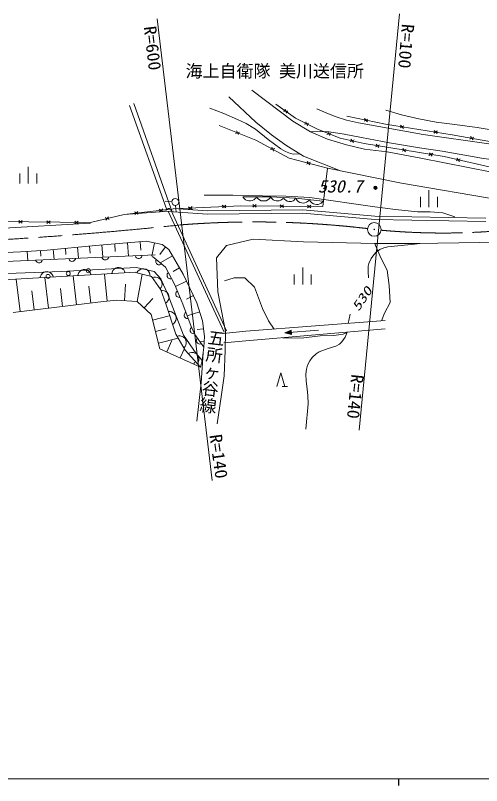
# Model space of a CAD drawing. Units: millimetres, scale not verified. Extents: x 40000 to 680000, y 20000 to 380000.
# Drawn here: x 211600 to 280248, y 204000 to 317362 of the extents above; entities that cross this region are included whole.
import ezdxf
from ezdxf.enums import TextEntityAlignment as Align

# ---------------------------------------------------------------- set-up
doc = ezdxf.new("R2010")
doc.units = ezdxf.units.MM
doc.header["$LTSCALE"] = 1000
doc.linetypes.add('CHAIN', pattern=[18.5, 12, -1.5, 3.5, -1.5])
for name, color, linetype, lineweight in [('M-BGD', 7, 'Continuous', 13), ('M-BMK', 2, 'CHAIN', 13), ('M-BMK-SRVR', 3, 'Continuous', 13), ('M-STR-HTXT', 7, 'Continuous', 13), ('M-TTL-BAND', 7, 'Continuous', 13), ('M-TTL-TXT', 7, 'Continuous', 25)]:
    doc.layers.add(name, color=color, linetype=linetype, lineweight=lineweight)
doc.layers.add('M-BMK-HTXT', color=7, linetype='Continuous')
doc.styles.add('@ＭＳ ゴシック', font='')
doc.styles.add('ＭＳ ゴシック', font='')
doc.styles.get('@ＭＳ ゴシック').set_extended_font_data('@MS Gothic')
doc.styles.get('ＭＳ ゴシック').set_extended_font_data('MS Gothic')

msp = doc.modelspace()

# ---------------------------------------------------------------- linework, layer by layer
at = {"layer": 'M-BGD'}
for p, q in [((246419, 306342), (252438, 301799)), ((247018, 301669), (243052, 305386)), ((228426, 304121), (233859, 288912)), ((234490, 288970), (229018, 304417)), ((252864, 302234), (249965, 304309)), ((251095, 303254), (251734, 303289)), ((251501, 302963), (251327, 303580)), ((249316, 299761), (247018, 301669)), ((252438, 301799), (255040, 300238)), ((256104, 300599), (252864, 302234)), ((254617, 301125), (254351, 301708)), ((266074, 301354), (260381, 302523)), ((262942, 301793), (263513, 302084)), ((263432, 301692), (263023, 302185)), ((247013, 299017), (241612, 301165)), ((254171, 301351), (254797, 301482)), ((259421, 299289), (256104, 300599)), ((275936, 299807), (266074, 301354)), ((268262, 300809), (268817, 301126)), ((268756, 300731), (268324, 301204)), ((273686, 299958), (273254, 300430)), ((244006, 299998), (244619, 300185)), ((244471, 299813), (244154, 300369)), ((251398, 298243), (249316, 299761)), ((255040, 300238), (257555, 299153)), ((257456, 299850), (258068, 300038)), ((257922, 299666), (257603, 300222)), ((262961, 298488), (259421, 299289)), ((273192, 300035), (273748, 300353)), ((281703, 298766), (275936, 299807)), ((278538, 299134), (279101, 299439)), ((279030, 299045), (278609, 299528)), ((251922, 296366), (247013, 299017)), ((254000, 296638), (251398, 298243)), ((257555, 299153), (260331, 298329)), ((260331, 298329), (263019, 297679)), ((260903, 298749), (261479, 299029)), ((261390, 298639), (260991, 299139)), ((274739, 296588), (262961, 298488)), ((264645, 298014), (265203, 298329)), ((265139, 297934), (264709, 298409)), ((249153, 297634), (249783, 297749)), ((249593, 297397), (249343, 297986)), ((263019, 297679), (266359, 297289)), ((266359, 297289), (271302, 296335)), ((268571, 297381), (269129, 297696)), ((269065, 297301), (268635, 297776)), ((272497, 296747), (273055, 297062)), ((272991, 296667), (272561, 297142)), ((251922, 296366), (257579, 294863)), ((259462, 294484), (254000, 296638)), ((271302, 296335), (281753, 294297)), ((291204, 292826), (274739, 296588)), ((276509, 295979), (277086, 296257)), ((276996, 295867), (276598, 296368)), ((213482, 295096), (213482, 292596)), ((255044, 295743), (254458, 295485)), ((254560, 295872), (254941, 295357)), ((257579, 294863), (256855, 289221)), ((257579, 294863), (268432, 292666)), ((212232, 294096), (212232, 292596)), ((214732, 294096), (214732, 292596)), ((268432, 292666), (286557, 289578)), ((257447, 292264), (256986, 291819)), ((257383, 291768), (257050, 292315)), ((272482, 291636), (272482, 289136)), ((245105, 290677), (249185, 290677)), ((245105, 290677), (245225, 290477)), ((245225, 290477), (245345, 290357)), ((245345, 290357), (245505, 290237)), ((245505, 290237), (245745, 290117)), ((246465, 290117), (246705, 290237)), ((246705, 290237), (246865, 290357)), ((246865, 290357), (246985, 290477)), ((246985, 290477), (247105, 290677)), ((247105, 290677), (247231, 290467)), ((247231, 290467), (247357, 290341)), ((247357, 290341), (247525, 290215)), ((247525, 290215), (247777, 290089)), ((248533, 290089), (248785, 290215)), ((248785, 290215), (248953, 290341)), ((248953, 290341), (249079, 290467)), ((249079, 290467), (249205, 290677)), ((249185, 290677), (252907, 290463)), ((249185, 290677), (249288, 290481)), ((249288, 290481), (249395, 290361)), ((249395, 290361), (249540, 290238)), ((249540, 290238), (249761, 290111)), ((250678, 290173), (250837, 290278)), ((250837, 290278), (250957, 290385)), ((250957, 290385), (251082, 290568)), ((251082, 290568), (251179, 290382)), ((251179, 290382), (251281, 290268)), ((251281, 290268), (251418, 290152)), ((252647, 290189), (252761, 290291)), ((252761, 290291), (252879, 290464)), ((252907, 290463), (256880, 290033)), ((252907, 290463), (253005, 290251)), ((253005, 290251), (253111, 290119)), ((254755, 290062), (254896, 290248)), ((254896, 290248), (254993, 290036)), ((271232, 290636), (271232, 289136)), ((273732, 290636), (273732, 289136)), ((234646, 289941), (233649, 290021)), ((244809, 289350), (234886, 288888)), ((235187, 289402), (235271, 288406)), ((237625, 288816), (237107, 289192)), ((237126, 288792), (237607, 289215)), ((242587, 289047), (242069, 289423)), ((242088, 289023), (242568, 289446)), ((256855, 289221), (244809, 289350)), ((245745, 290117), (245985, 290077)), ((245985, 290077), (246225, 290077)), ((246225, 290077), (246465, 290117)), ((246564, 289132), (247068, 289526)), ((247064, 289126), (246568, 289531)), ((247777, 290089), (248029, 290047)), ((248029, 290047), (248281, 290047)), ((248281, 290047), (248533, 290089)), ((249761, 290111), (249987, 290060)), ((249987, 290060), (250214, 290047)), ((250214, 290047), (250444, 290072)), ((250444, 290072), (250678, 290173)), ((250579, 289088), (251084, 289483)), ((251079, 289083), (250584, 289488)), ((251418, 290152), (251628, 290032)), ((251628, 290032), (251841, 289983)), ((251841, 289983), (252057, 289971)), ((252057, 289971), (252275, 289994)), ((252275, 289994), (252497, 290090)), ((252497, 290090), (252647, 290189)), ((253111, 290119), (253257, 289982)), ((253257, 289982), (253483, 289837)), ((253483, 289837), (253718, 289772)), ((253718, 289772), (253956, 289746)), ((253956, 289746), (254199, 289760)), ((254199, 289760), (254451, 289853)), ((254451, 289853), (254622, 289955)), ((254595, 289045), (255099, 289440)), ((255095, 289040), (254599, 289445)), ((254622, 289955), (254755, 290062)), ((254993, 290036), (255100, 289904)), ((255100, 289904), (255246, 289767)), ((255246, 289767), (255472, 289622)), ((255472, 289622), (255706, 289557)), ((255706, 289557), (255945, 289531)), ((255945, 289531), (256187, 289545)), ((256187, 289545), (256439, 289638)), ((256439, 289638), (256611, 289740)), ((256611, 289740), (256743, 289847)), ((256743, 289847), (256884, 290033)), ((227593, 288073), (222658, 286862)), ((234886, 288888), (227593, 288073)), ((227593, 288073), (233538, 288511)), ((229687, 288106), (229146, 288448)), ((229190, 288051), (229642, 288504)), ((233333, 288513), (232792, 288855)), ((232836, 288458), (233289, 288911)), ((234855, 288528), (233538, 288511)), ((233735, 288634), (233696, 288513)), ((233794, 288735), (233735, 288634)), ((233892, 288836), (233794, 288735)), ((233992, 288897), (233892, 288836)), ((234111, 288939), (233992, 288897)), ((234103, 288559), (242341, 270757)), ((234271, 288941), (234111, 288939)), ((234392, 288902), (234271, 288941)), ((234492, 288843), (234392, 288902)), ((234466, 288727), (242704, 270925)), ((234594, 288745), (234492, 288843)), ((234655, 288645), (234594, 288745)), ((234696, 288526), (234655, 288645)), ((239886, 288118), (234850, 288465)), ((239900, 288588), (234882, 288934)), ((253903, 288254), (239886, 288118)), ((253922, 288724), (239900, 288588)), ((264504, 287318), (253903, 288254)), ((264529, 287788), (253922, 288724)), ((222658, 286862), (189700, 287260)), ((212106, 286790), (212611, 287183)), ((212606, 286783), (212111, 287190)), ((216226, 286740), (216731, 287134)), ((216726, 286734), (216231, 287140)), ((220346, 286690), (220850, 287084)), ((220846, 286684), (220350, 287090)), ((225416, 287333), (224835, 287602)), ((224930, 287214), (225321, 287722)), ((280881, 287049), (264504, 287318)), ((280874, 287519), (264529, 287788)), ((208683, 285975), (222663, 286777)), ((216290, 282832), (223407, 283504)), ((222517, 283420), (222615, 282387)), ((223407, 283504), (230916, 284121)), ((224346, 283581), (224494, 281776)), ((226223, 283735), (226315, 282608)), ((228100, 283889), (228260, 281937)), ((229977, 284044), (230077, 282828)), ((230916, 284121), (233225, 283665)), ((232071, 283893), (231680, 281912)), ((233225, 283665), (234216, 282898)), ((242670, 283519), (241207, 281675)), ((246601, 284438), (242670, 283519)), ((254018, 284011), (246601, 284438)), ((264597, 283803), (254018, 284011)), ((264632, 283507), (264548, 283789)), ((270713, 283770), (264597, 283803)), ((265386, 281685), (264632, 283507)), ((279971, 283916), (270713, 283770)), ((285631, 283753), (279971, 283916)), ((204971, 282215), (212368, 282552)), ((212368, 282552), (216290, 282832)), ((213348, 282622), (213443, 281302)), ((215310, 282762), (215369, 281937)), ((217180, 282916), (217317, 281468)), ((218959, 283084), (219046, 282161)), ((220738, 283252), (220892, 281621)), ((233721, 283282), (232869, 282181)), ((234216, 282898), (236303, 279288)), ((188206, 280222), (232179, 282105)), ((214579, 281351), (214624, 281233)), ((214624, 281233), (214688, 281136)), ((215392, 281066), (215487, 281170)), ((215487, 281170), (215543, 281272)), ((215543, 281272), (215578, 281394)), ((219465, 281560), (219510, 281442)), ((219510, 281442), (219574, 281345)), ((219574, 281345), (219678, 281249)), ((219678, 281249), (219781, 281194)), ((219781, 281194), (219902, 281159)), ((219902, 281159), (220062, 281166)), ((220062, 281166), (220180, 281211)), ((220180, 281211), (220277, 281275)), ((220277, 281275), (220373, 281379)), ((220373, 281379), (220429, 281482)), ((220429, 281482), (220464, 281603)), ((224350, 281770), (224395, 281651)), ((224395, 281651), (224460, 281554)), ((224460, 281554), (224564, 281458)), ((224564, 281458), (224666, 281403)), ((224666, 281403), (224788, 281368)), ((224788, 281368), (224948, 281375)), ((224948, 281375), (225066, 281420)), ((225066, 281420), (225163, 281484)), ((225163, 281484), (225259, 281588)), ((225259, 281588), (225315, 281691)), ((225315, 281691), (225349, 281812)), ((229236, 281979), (229281, 281861)), ((229281, 281861), (229346, 281763)), ((229346, 281763), (229450, 281668)), ((229450, 281668), (229552, 281612)), ((229552, 281612), (229674, 281577)), ((229674, 281577), (229834, 281584)), ((229834, 281584), (229952, 281629)), ((229952, 281629), (230049, 281693)), ((230049, 281693), (230145, 281797)), ((230145, 281797), (230200, 281900)), ((230200, 281900), (230235, 282022)), ((231765, 281899), (233686, 280286)), ((232296, 281296), (232277, 281181)), ((232277, 281181), (232290, 281040)), ((232342, 281414), (232296, 281296)), ((234738, 281996), (232908, 280938)), ((241207, 281675), (241393, 276675)), ((266329, 279862), (265386, 281685)), ((214688, 281136), (214792, 281040)), ((214792, 281040), (214895, 280984)), ((214895, 280984), (215016, 280949)), ((215016, 280949), (215176, 280956)), ((215176, 280956), (215294, 281001)), ((215294, 281001), (215392, 281066)), ((218332, 279684), (229449, 280267)), ((226148, 280008), (225960, 279797)), ((226341, 280139), (226148, 280008)), ((226576, 280233), (226341, 280139)), ((226895, 280252), (226576, 280233)), ((227139, 280186), (226895, 280252)), ((227346, 280077), (227139, 280186)), ((227557, 279889), (227346, 280077)), ((229449, 280267), (232010, 279650)), ((230277, 280064), (230053, 279999)), ((230529, 280080), (230277, 280064)), ((230839, 279999), (230529, 280080)), ((232290, 281040), (232328, 280930)), ((232328, 280930), (232394, 280822)), ((232394, 280822), (232516, 280719)), ((232516, 280719), (232634, 280673)), ((232634, 280673), (232749, 280654)), ((232749, 280654), (232890, 280666)), ((232890, 280666), (233000, 280705)), ((233000, 280705), (233108, 280771)), ((233686, 280286), (235028, 277828)), ((235781, 280191), (234849, 279652)), ((253919, 280236), (253919, 277736)), ((204820, 279146), (218332, 279684)), ((219253, 278967), (207059, 278294)), ((215272, 278988), (215206, 278743)), ((215381, 279194), (215272, 278988)), ((215570, 279405), (215381, 279194)), ((215763, 279535), (215570, 279405)), ((215998, 279628), (215763, 279535)), ((216318, 279646), (215998, 279628)), ((216562, 279579), (216318, 279646)), ((216768, 279471), (216562, 279579)), ((216979, 279282), (216768, 279471)), ((217110, 279089), (216979, 279282)), ((217203, 278854), (217110, 279089)), ((229295, 279549), (219253, 278967)), ((220617, 274775), (220098, 279016)), ((220831, 279299), (220765, 279054)), ((220939, 279505), (220831, 279299)), ((221127, 279717), (220939, 279505)), ((221320, 279848), (221127, 279717)), ((221555, 279942), (221320, 279848)), ((221874, 279960), (221555, 279942)), ((222118, 279894), (221874, 279960)), ((222325, 279786), (222118, 279894)), ((222536, 279598), (222325, 279786)), ((222668, 279405), (222536, 279598)), ((222761, 279170), (222668, 279405)), ((225092, 275291), (224697, 279283)), ((225852, 279590), (225786, 279346)), ((225960, 279797), (225852, 279590)), ((227689, 279697), (227557, 279889)), ((227782, 279462), (227689, 279697)), ((231657, 278914), (229281, 279541)), ((229641, 279694), (229503, 279483)), ((230277, 279290), (229516, 275253)), ((229808, 279857), (229641, 279694)), ((230053, 279999), (229808, 279857)), ((231050, 279860), (230839, 279999)), ((231213, 279693), (231050, 279860)), ((231355, 279449), (231213, 279693)), ((231420, 279225), (231355, 279449)), ((231436, 278972), (231420, 279225)), ((232991, 276964), (231657, 278914)), ((232010, 279650), (233009, 278566)), ((233932, 279167), (233928, 279050)), ((233928, 279050), (233950, 278926)), ((233972, 279302), (233932, 279167)), ((233950, 278926), (234027, 278785)), ((234031, 279403), (233972, 279302)), ((234117, 279496), (234031, 279403)), ((236303, 279288), (238325, 275063)), ((252669, 279236), (252669, 277736)), ((255169, 279236), (255169, 277736)), ((266643, 277600), (266329, 279862)), ((212309, 273759), (211722, 278551)), ((216463, 274267), (215911, 278782)), ((227651, 275358), (227789, 277824)), ((232003, 278834), (231760, 278764)), ((232236, 278847), (232003, 278834)), ((232514, 278795), (232236, 278847)), ((232726, 278698), (232514, 278795)), ((232927, 278545), (232726, 278698)), ((233108, 278281), (232927, 278545)), ((233009, 278566), (234044, 276285)), ((233177, 278038), (233108, 278281)), ((233139, 277527), (233191, 277805)), ((233191, 277805), (233177, 278038)), ((234027, 278785), (234119, 278699)), ((234119, 278699), (234220, 278640)), ((234220, 278640), (234356, 278600)), ((234356, 278600), (234472, 278596)), ((234472, 278596), (234597, 278618)), ((235028, 277828), (236267, 274842)), ((236808, 278232), (235183, 277454)), ((242404, 278287), (243832, 278731)), ((243832, 278731), (245403, 278731)), ((245403, 278731), (246786, 277349)), ((214386, 274013), (214044, 276805)), ((218540, 274521), (218219, 277147)), ((222694, 275029), (222393, 277494)), ((232889, 277113), (233042, 277315)), ((233750, 274910), (232991, 276964)), ((233277, 276883), (233024, 276875)), ((233042, 277315), (233139, 277527)), ((233506, 276840), (233277, 276883)), ((233763, 276721), (233506, 276840)), ((233945, 276575), (233763, 276721)), ((235291, 276620), (235237, 276489)), ((235361, 276714), (235291, 276620)), ((235456, 276797), (235361, 276714)), ((241393, 276675), (242523, 270841)), ((246786, 277349), (247980, 274207)), ((266769, 275087), (266643, 277600)), ((230552, 274301), (231836, 275698)), ((234103, 276378), (233945, 276575)), ((234044, 276285), (236337, 270304)), ((234060, 275339), (234179, 275596)), ((234214, 276078), (234103, 276378)), ((234179, 275596), (234222, 275825)), ((234222, 275825), (234214, 276078)), ((235237, 276489), (235220, 276374)), ((235220, 276374), (235229, 276248)), ((235229, 276248), (235290, 276100)), ((235290, 276100), (235373, 276004)), ((235373, 276004), (235467, 275935)), ((235467, 275935), (235598, 275881)), ((235598, 275881), (235713, 275864)), ((235713, 275864), (235839, 275873)), ((237819, 276119), (236777, 275620)), ((223733, 275156), (211270, 273632)), ((226452, 275425), (223733, 275156)), ((229516, 275253), (226452, 275425)), ((231596, 273341), (229507, 275261)), ((233717, 274999), (233914, 275157)), ((235209, 270423), (233753, 274913)), ((233914, 275157), (234060, 275339)), ((236267, 274842), (237498, 271583)), ((238325, 275063), (239167, 272383)), ((265952, 273516), (266769, 275087)), ((232884, 268289), (231596, 273341)), ((234375, 273773), (234122, 273775)), ((234602, 273721), (234375, 273773)), ((234854, 273592), (234602, 273721)), ((235030, 273439), (234854, 273592)), ((235180, 273235), (235030, 273439)), ((235279, 272931), (235180, 273235)), ((236477, 273380), (236456, 273265)), ((236456, 273265), (236461, 273139)), ((236535, 273509), (236477, 273380)), ((236608, 273600), (236535, 273509)), ((236706, 273680), (236608, 273600)), ((238746, 273723), (236908, 273145)), ((247980, 274207), (248860, 272385)), ((260901, 273398), (260602, 272027)), ((265506, 272404), (265952, 273516)), ((231811, 272499), (234255, 273123)), ((234942, 272023), (235095, 272199)), ((235095, 272199), (235224, 272451)), ((235224, 272451), (235276, 272678)), ((235276, 272678), (235279, 272931)), ((236461, 273139), (236518, 272989)), ((236518, 272989), (236598, 272891)), ((236598, 272891), (236689, 272819)), ((236689, 272819), (236818, 272760)), ((236818, 272760), (236933, 272740)), ((236933, 272740), (237059, 272745)), ((239167, 272383), (239459, 270098)), ((245517, 270867), (266062, 272447)), ((248860, 272385), (249686, 271187)), ((232240, 270815), (233797, 271212)), ((234739, 271873), (234942, 272023)), ((237353, 271124), (237339, 271009)), ((237339, 271009), (237352, 270883)), ((237403, 271257), (237353, 271124)), ((237470, 271352), (237403, 271257)), ((237563, 271438), (237470, 271352)), ((237498, 271583), (238037, 270380)), ((239313, 271241), (238370, 271120)), ((266062, 271237), (245548, 269453)), ((252225, 271043), (251250, 270652)), ((256223, 271010), (251250, 270652)), ((252189, 270980), (251370, 270661)), ((252227, 270462), (252189, 270980)), ((252271, 270405), (252225, 271043)), ((232669, 269131), (235546, 269865)), ((236613, 268102), (235209, 270423)), ((235636, 270181), (235389, 270125)), ((235869, 270182), (235636, 270181)), ((236144, 270114), (235869, 270182)), ((236350, 270005), (236144, 270114)), ((236337, 270304), (238226, 267601)), ((236542, 269841), (236350, 270005)), ((236708, 269568), (236542, 269841)), ((237352, 270883), (237417, 270737)), ((237417, 270737), (237503, 270644)), ((237503, 270644), (237598, 270577)), ((237598, 270577), (237730, 270527)), ((237730, 270527), (237846, 270513)), ((237846, 270513), (237972, 270525)), ((238037, 270380), (239361, 268520)), ((238409, 269857), (238335, 269755)), ((239459, 270098), (239361, 268520)), ((245517, 270867), (242208, 270540)), ((242523, 270841), (242476, 268019)), ((250923, 269921), (253698, 269871)), ((251250, 270652), (252271, 270405)), ((251370, 270661), (252227, 270462)), ((252154, 270918), (251490, 270670)), ((251490, 270670), (252182, 270519)), ((252118, 270855), (251609, 270678)), ((251609, 270678), (252138, 270576)), ((252082, 270792), (251729, 270687)), ((251729, 270687), (252094, 270633)), ((252047, 270730), (251889, 270698)), ((251889, 270698), (252050, 270690)), ((252050, 270690), (252047, 270730)), ((252094, 270633), (252082, 270792)), ((252138, 270576), (252118, 270855)), ((252182, 270519), (252154, 270918)), ((253698, 269871), (256463, 270185)), ((256463, 270185), (258474, 270248)), ((258474, 270248), (259856, 270437)), ((259856, 270437), (260422, 270688)), ((233880, 267842), (234632, 269514)), ((236588, 268607), (236697, 268813)), ((236697, 268813), (236765, 269088)), ((236764, 269321), (236708, 269568)), ((236765, 269088), (236764, 269321)), ((238288, 269648), (238264, 269509)), ((238264, 269509), (238274, 269393)), ((238274, 269393), (238310, 269272)), ((238335, 269755), (238288, 269648)), ((238310, 269272), (238403, 269141)), ((238403, 269141), (238505, 269067)), ((238505, 269067), (238612, 269020)), ((238612, 269020), (238752, 268996)), ((238752, 268996), (238868, 269006)), ((239410, 269309), (238771, 269349)), ((238868, 269006), (238989, 269043)), ((245548, 269453), (242311, 269170)), ((238862, 265602), (232884, 268289)), ((235873, 266946), (236487, 268311)), ((236424, 268414), (236588, 268607)), ((238862, 265602), (236613, 268102)), ((237300, 267697), (237069, 267596)), ((237529, 267741), (237300, 267697)), ((237812, 267726), (237529, 267741)), ((238035, 267658), (237812, 267726)), ((238255, 267533), (238035, 267658)), ((238226, 267601), (239116, 266557)), ((239251, 267700), (238960, 263299)), ((239361, 268520), (239116, 266557)), ((242476, 268019), (242338, 264317)), ((238469, 267295), (238255, 267533)), ((238570, 267063), (238469, 267295)), ((238531, 266329), (238599, 266552)), ((238614, 266834), (238570, 267063)), ((238599, 266552), (238614, 266834)), ((239116, 266557), (238862, 265602)), ((237865, 266050), (237984, 266314)), ((238406, 266109), (238531, 266329)), ((242338, 264317), (241921, 261216)), ((250091, 262752), (250691, 264752)), ((250691, 264752), (251291, 262752)), ((238960, 263299), (238312, 257653)), ((250891, 262752), (251691, 262752)), ((241921, 261216), (241320, 257237))]:
    msp.add_line(p, q, dxfattribs=at)
for points in [[(240224, 303695), (242285, 302923), (244308, 302055), (245567, 301435), (246953, 300630), (248829, 299101), (250680, 297740), (251383, 297320), (252122, 297023), (252537, 296957), (253340, 296985), (253424, 296993)], [(255992, 303634), (257441, 302953), (258831, 302415), (260363, 301964), (262124, 301564), (271624, 299825), (281304, 298472)], [(266164, 303396), (268471, 302727), (270991, 302115), (273550, 301666), (276328, 301288), (279613, 300849), (283100, 300274)], [(255085, 300218), (256486, 300284), (257795, 300236), (260033, 299884), (262566, 299377), (266700, 298584), (271107, 297846), (274420, 297362), (277768, 296770), (280529, 296306), (283258, 295953), (286645, 295652), (290173, 295231), (299854, 293983), (302828, 293591), (305734, 293098), (307688, 292670), (309665, 292130), (318866, 289203), (319801, 288845), (320584, 288426), (320881, 288163), (321103, 287814), (321215, 287576)], [(239412, 290915), (243612, 290907), (247967, 290794), (251426, 290737), (254946, 290561), (264540, 289177), (267556, 288782), (270808, 288468), (272660, 288433), (274558, 288293), (276330, 287724)], [(271176, 283778), (270349, 283711), (266457, 283288), (265870, 283155), (265275, 282908), (264794, 282560), (264373, 282121), (263978, 281579), (263632, 280855), (263541, 280446), (263524, 279651), (263580, 278745)], [(260454, 270749), (260144, 270014), (259688, 269297), (259323, 268949), (258805, 268668), (257637, 268329), (256328, 267830), (255897, 267562), (255300, 267019), (254939, 266528), (254626, 265886), (254457, 265306), (254363, 264556), (254409, 263553), (254575, 262365), (254678, 261394), (254692, 260193), (254363, 256478)]]:
    msp.add_lwpolyline(points, dxfattribs=at)
for centre, radius in [((264613, 292000), 250), ((264613, 292000), 150), ((264613, 292000), 50), ((235144, 289901), 500), ((222355, 279794), 300), ((216415, 278945), 300), ((219385, 279370), 300)]:
    msp.add_circle(centre, radius, dxfattribs=at)
at = {"layer": 'M-BMK'}
for centre, radius, start, end in [((246923, 146963), 140000, 83.21996, 94.44403), ((274586, 385328), 100000, 264.75088, 281.92806), ((173143, 883233), 600000, 270.94459, 276.02063)]:
    msp.add_arc(centre, radius, start, end, dxfattribs=at)
at = {"layer": 'M-BMK-SRVR'}
for radius in [1000, 40]:
    msp.add_circle((264444, 285862), radius, dxfattribs=at)
at = {"layer": 'M-STR-HTXT'}
for p, q in [((262228, 256294), (268139, 317611)), ((240562, 248910), (232464, 316833))]:
    msp.add_line(p, q, dxfattribs=at)
at = {"layer": 'M-TTL-BAND'}
msp.add_line((40000, 205000), (579000, 205000), dxfattribs=at)
at = {"layer": 'M-TTL-TXT'}
msp.add_line((268000, 205000), (268000, 204000), dxfattribs=at)

# ---------------------------------------------------------------- texts
at = {"layer": 'M-BGD', "style": 'ＭＳ ゴシック', "oblique": 15, "width": 1.05}
msp.add_text('530.7', height=1833, dxfattribs=at).set_placement((256138, 290741), align=Align.BOTTOM_LEFT)
at = {"layer": 'M-BGD', "style": 'ＭＳ ゴシック', "oblique": 15, "width": 1.4}
msp.add_text('530', height=1320, rotation=56, dxfattribs=at).set_placement((262476, 273504), align=Align.BOTTOM_LEFT)
at = {"layer": 'M-BMK-HTXT', "style": 'ＭＳ ゴシック'}
msp.add_text('海上自衛隊 美川送信所', height=1833, dxfattribs=at).set_placement((236666, 307713), align=Align.BOTTOM_LEFT)
at = {"layer": 'M-BMK-HTXT', "style": '@ＭＳ ゴシック'}
msp.add_text('五所ヶ谷線', height=1833, rotation=263.2, dxfattribs=at).set_placement((241309, 271120), align=Align.MIDDLE_LEFT)
at = {"layer": 'M-STR-HTXT', "style": 'ＭＳ ゴシック', "width": 1.05}
for s, rotation, p in [('R=600', 276.8, (229945, 315619)), ('R=100', 265.1, (267974, 316213)), ('R=140', 264, (260549, 264664)), ('R=140', 278, (239627, 255499))]:
    msp.add_text(s, height=1833, rotation=rotation, dxfattribs=at).set_placement(p, align=Align.BOTTOM_LEFT)

doc.saveas('drawing.dxf')
